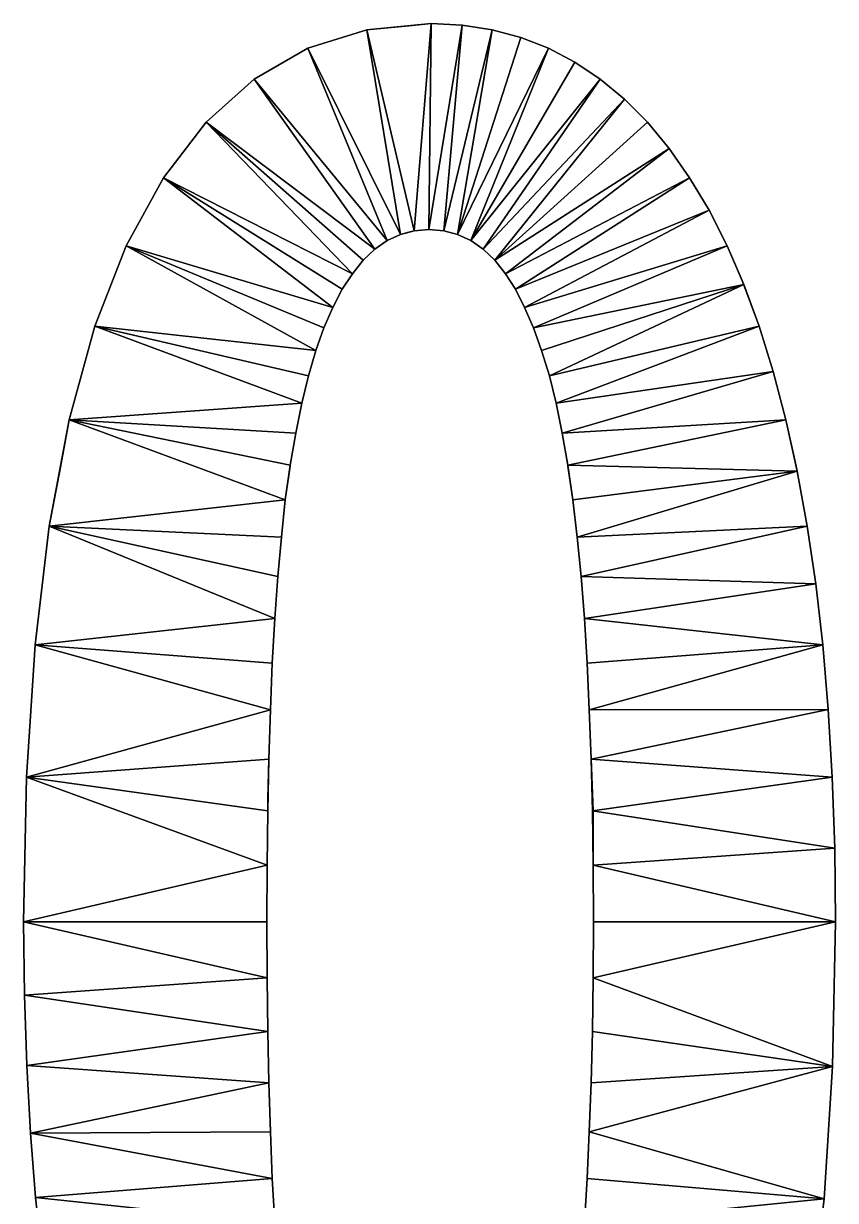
# Model space of a CAD drawing. Extents: x -29.1 to 29.1, y -25 to 25.
# Drawn here: x 13.15 to 15.65, y 4.908 to 8.531 of the extents above; entities that cross this region are included whole.
import ezdxf

# ---------------------------------------------------------------- set-up
doc = ezdxf.new("R2010")
doc.units = 0
doc.header["$MEASUREMENT"] = 0
doc.layers.add('ConstrLine', color=7, linetype='Continuous')
doc.layers.add('ObjLayer', color=2, linetype='Continuous')

msp = doc.modelspace()

# ---------------------------------------------------------------- linework, layer by layer
at = {"layer": 'ConstrLine'}
for p, q in [((14.405, 8.531, 4), (14.207, 8.512, 4)), ((14.501, 8.526, 4), (14.405, 8.531, 4)), ((14.593, 8.512, 4), (14.501, 8.526, 4)), ((14.207, 8.512, 4), (14.025, 8.455, 4)), ((14.681, 8.488, 4), (14.593, 8.512, 4)), ((14.766, 8.455, 4), (14.681, 8.488, 4)), ((14.025, 8.455, 4), (13.86, 8.36, 4)), ((14.847, 8.412, 4), (14.766, 8.455, 4)), ((14.925, 8.36, 4), (14.847, 8.412, 4)), ((13.86, 8.36, 4), (13.712, 8.227, 4)), ((15, 8.298, 4), (14.925, 8.36, 4)), ((15.071, 8.227, 4), (15, 8.298, 4)), ((13.712, 8.227, 4), (13.581, 8.056, 4)), ((15.138, 8.146, 4), (15.071, 8.227, 4)), ((15.201, 8.056, 4), (15.138, 8.146, 4)), ((13.581, 8.056, 4), (13.466, 7.847, 4)), ((15.261, 7.956, 4), (15.201, 8.056, 4)), ((15.317, 7.847, 4), (15.261, 7.956, 4)), ((14.232, 7.836, 4), (14.27, 7.863, 4)), ((14.27, 7.863, 4), (14.311, 7.882, 4)), ((14.311, 7.882, 4), (14.353, 7.893, 4)), ((14.353, 7.893, 4), (14.398, 7.897, 4)), ((14.398, 7.897, 4), (14.444, 7.893, 4)), ((14.444, 7.893, 4), (14.486, 7.882, 4)), ((14.486, 7.882, 4), (14.527, 7.863, 4)), ((14.527, 7.863, 4), (14.565, 7.836, 4)), ((13.466, 7.847, 4), (13.37, 7.599, 4)), ((14.196, 7.803, 4), (14.232, 7.836, 4)), ((14.565, 7.836, 4), (14.601, 7.803, 4)), ((15.364, 7.7373, 4), (15.317, 7.847, 4)), ((14.163, 7.761, 4), (14.196, 7.803, 4)), ((14.601, 7.803, 4), (14.634, 7.761, 4)), ((14.131, 7.713, 4), (14.163, 7.761, 4)), ((14.634, 7.761, 4), (14.665, 7.713, 4)), ((15.415, 7.599, 4), (15.364, 7.7373, 4)), ((14.102, 7.657, 4), (14.131, 7.713, 4)), ((14.665, 7.713, 4), (14.693, 7.657, 4)), ((14.075, 7.594, 4), (14.102, 7.657, 4)), ((14.693, 7.657, 4), (14.72, 7.594, 4)), ((13.37, 7.599, 4), (13.291, 7.311, 4)), ((14.05, 7.524, 4), (14.075, 7.594, 4)), ((14.72, 7.594, 4), (14.745, 7.524, 4)), ((15.458, 7.46, 4), (15.415, 7.599, 4)), ((14.027, 7.446, 4), (14.05, 7.524, 4)), ((14.745, 7.524, 4), (14.769, 7.446, 4)), ((14.007, 7.362, 4), (14.027, 7.446, 4)), ((14.769, 7.446, 4), (14.79, 7.362, 4)), ((15.497, 7.311, 4), (15.458, 7.46, 4)), ((13.988, 7.27, 4), (14.007, 7.362, 4)), ((14.79, 7.362, 4), (14.809, 7.27, 4)), ((13.291, 7.311, 4), (13.229, 6.984, 4)), ((15.532, 7.153, 4), (15.497, 7.311, 4)), ((13.971, 7.171, 4), (13.988, 7.27, 4)), ((14.809, 7.27, 4), (14.826, 7.171, 4)), ((13.956, 7.065, 4), (13.971, 7.171, 4)), ((14.826, 7.171, 4), (14.841, 7.065, 4)), ((15.563, 6.984, 4), (15.532, 7.153, 4)), ((13.944, 6.95, 4), (13.956, 7.065, 4)), ((14.841, 7.065, 4), (14.855, 6.95, 4)), ((13.229, 6.984, 4), (13.186, 6.618, 4)), ((15.59, 6.806, 4), (15.563, 6.984, 4)), ((13.933, 6.829, 4), (13.944, 6.95, 4)), ((14.855, 6.95, 4), (14.867, 6.829, 4)), ((13.924, 6.699, 4), (13.933, 6.829, 4)), ((14.867, 6.829, 4), (14.877, 6.699, 4)), ((15.611, 6.618, 4), (15.59, 6.806, 4)), ((13.916, 6.562, 4), (13.924, 6.699, 4)), ((14.877, 6.699, 4), (14.885, 6.562, 4)), ((13.186, 6.618, 4), (13.159, 6.211, 4)), ((15.628, 6.419, 4), (15.611, 6.618, 4)), ((13.91, 6.418, 4), (13.916, 6.562, 4)), ((14.885, 6.562, 4), (14.892, 6.418, 4)), ((13.905, 6.266, 4), (13.91, 6.418, 4)), ((14.892, 6.418, 4), (14.898, 6.266, 4)), ((15.64, 6.211, 4), (15.628, 6.419, 4)), ((13.902, 6.107, 4), (13.905, 6.266, 4)), ((14.898, 6.266, 4), (14.9043, 6.1073, 5)), ((13.159, 6.211, 4), (13.15, 5.766, 4)), ((15.648, 5.993, 4), (15.64, 6.211, 4)), ((13.9, 5.94, 4), (13.902, 6.107, 4)), ((14.9043, 6.1073, 5), (14.904, 5.94, 4)), ((15.65, 5.766, 4), (15.648, 5.993, 4)), ((13.899, 5.766, 4), (13.9, 5.94, 4)), ((14.904, 5.94, 4), (14.905, 5.766, 4)), ((13.15, 5.766, 4), (13.153, 5.54, 4)), ((13.9, 5.593, 4), (13.899, 5.766, 4)), ((14.905, 5.766, 4), (14.904, 5.593, 4)), ((15.641, 5.32, 4), (15.65, 5.766, 4)), ((13.902, 5.428, 4), (13.9, 5.593, 4)), ((14.904, 5.593, 4), (14.902, 5.428, 4)), ((13.153, 5.54, 4), (13.16, 5.323, 4)), ((13.905, 5.27, 4), (13.902, 5.428, 4)), ((14.902, 5.428, 4), (14.898, 5.27, 4)), ((13.16, 5.323, 4), (13.171, 5.115, 4)), ((15.615, 4.913, 4), (15.641, 5.32, 4)), ((13.91, 5.119, 4), (13.905, 5.27, 4)), ((14.898, 5.27, 4), (14.892, 5.119, 4)), ((13.171, 5.115, 4), (13.187, 4.917, 4)), ((13.916, 4.976, 4), (13.91, 5.119, 4)), ((14.892, 5.119, 4), (14.885, 4.976, 4)), ((13.924, 4.839, 4), (13.916, 4.976, 4)), ((14.885, 4.976, 4), (14.877, 4.839, 4)), ((13.187, 4.917, 4), (13.208, 4.727, 4)), ((15.57, 4.547, 4), (15.615, 4.913, 4))]:
    msp.add_line(p, q, dxfattribs=at)
for points in [[(14.405, 8.531, 5), (14.207, 8.512, 5), (14.353, 7.893, 5)], [(14.207, 8.512, 5), (14.405, 8.531, 5), (14.336, 8.5244, 4)], [(14.207, 8.512, 4), (14.207, 8.512, 5), (14.336, 8.5244, 4)], [(14.405, 8.531, 4), (14.336, 8.5244, 4), (14.405, 8.531, 5)], [(14.353, 7.893, 5), (14.398, 7.897, 5), (14.405, 8.531, 5)], [(14.501, 8.526, 5), (14.405, 8.531, 5), (14.398, 7.897, 5)], [(14.398, 7.897, 5), (14.444, 7.893, 5), (14.501, 8.526, 5)], [(14.405, 8.531, 4), (14.405, 8.531, 5), (14.501, 8.526, 5)], [(14.405, 8.531, 4), (14.501, 8.526, 5), (14.501, 8.526, 4)], [(14.501, 8.526, 5), (14.444, 7.893, 5), (14.593, 8.512, 5)], [(14.501, 8.526, 4), (14.501, 8.526, 5), (14.593, 8.512, 5)], [(14.501, 8.526, 4), (14.593, 8.512, 5), (14.593, 8.512, 4)], [(14.207, 8.512, 5), (14.025, 8.455, 5), (14.311, 7.882, 5)], [(14.025, 8.455, 4), (14.025, 8.455, 5), (14.207, 8.512, 5)], [(14.025, 8.455, 4), (14.207, 8.512, 5), (14.207, 8.512, 4)], [(14.311, 7.882, 5), (14.353, 7.893, 5), (14.207, 8.512, 5)], [(14.444, 7.893, 5), (14.486, 7.882, 5), (14.593, 8.512, 5)], [(14.681, 8.488, 5), (14.593, 8.512, 5), (14.486, 7.882, 5)], [(14.766, 8.455, 5), (14.681, 8.488, 5), (14.486, 7.882, 5)], [(14.593, 8.512, 4), (14.593, 8.512, 5), (14.681, 8.488, 5)], [(14.593, 8.512, 4), (14.681, 8.488, 5), (14.681, 8.488, 4)], [(14.681, 8.488, 4), (14.681, 8.488, 5), (14.766, 8.455, 5)], [(14.681, 8.488, 4), (14.766, 8.455, 5), (14.766, 8.455, 4)], [(14.025, 8.455, 5), (13.86, 8.36, 5), (14.27, 7.863, 5)], [(13.86, 8.36, 4), (13.86, 8.36, 5), (14.025, 8.455, 5)], [(13.86, 8.36, 4), (14.025, 8.455, 5), (14.025, 8.455, 4)], [(14.27, 7.863, 5), (14.311, 7.882, 5), (14.025, 8.455, 5)], [(14.486, 7.882, 5), (14.527, 7.863, 5), (14.766, 8.455, 5)], [(14.847, 8.412, 5), (14.766, 8.455, 5), (14.527, 7.863, 5)], [(14.766, 8.455, 4), (14.766, 8.455, 5), (14.847, 8.412, 5)], [(14.766, 8.455, 4), (14.847, 8.412, 5), (14.847, 8.412, 4)], [(14.925, 8.36, 5), (14.847, 8.412, 5), (14.527, 7.863, 5)], [(14.847, 8.412, 4), (14.847, 8.412, 5), (14.925, 8.36, 5)], [(14.847, 8.412, 4), (14.925, 8.36, 5), (14.925, 8.36, 4)], [(13.86, 8.36, 5), (13.712, 8.227, 5), (14.232, 7.836, 5)], [(13.712, 8.227, 4), (13.712, 8.227, 5), (13.86, 8.36, 5)], [(13.712, 8.227, 4), (13.86, 8.36, 5), (13.86, 8.36, 4)], [(14.232, 7.836, 5), (14.27, 7.863, 5), (13.86, 8.36, 5)], [(14.527, 7.863, 5), (14.565, 7.836, 5), (14.925, 8.36, 5)], [(15, 8.298, 5), (14.925, 8.36, 5), (14.565, 7.836, 5)], [(14.925, 8.36, 4), (14.925, 8.36, 5), (15, 8.298, 5)], [(14.925, 8.36, 4), (15, 8.298, 5), (15, 8.298, 4)], [(14.565, 7.836, 5), (14.601, 7.803, 5), (15, 8.298, 5)], [(15.071, 8.227, 5), (15, 8.298, 5), (14.601, 7.803, 5)], [(15, 8.298, 4), (15, 8.298, 5), (15.071, 8.227, 5)], [(15, 8.298, 4), (15.071, 8.227, 5), (15.071, 8.227, 4)], [(13.712, 8.227, 5), (13.581, 8.056, 5), (14.163, 7.761, 5)], [(13.712, 8.227, 4), (13.581, 8.056, 4), (13.712, 8.227, 5)], [(13.581, 8.056, 4), (13.581, 8.056, 5), (13.712, 8.227, 5)], [(14.196, 7.803, 5), (14.232, 7.836, 5), (13.712, 8.227, 5)], [(14.163, 7.761, 5), (14.196, 7.803, 5), (13.712, 8.227, 5)], [(15.071, 8.227, 5), (14.601, 7.803, 5), (15.138, 8.146, 5)], [(15.071, 8.227, 4), (15.071, 8.227, 5), (15.0999, 8.192, 4)], [(15.071, 8.227, 5), (15.138, 8.146, 5), (15.0999, 8.192, 4)], [(15.138, 8.146, 4), (15.0999, 8.192, 4), (15.138, 8.146, 5)], [(14.634, 7.761, 5), (15.138, 8.146, 5), (14.601, 7.803, 5)], [(15.201, 8.056, 5), (15.138, 8.146, 5), (14.634, 7.761, 5)], [(15.138, 8.146, 4), (15.138, 8.146, 5), (15.201, 8.056, 5)], [(15.138, 8.146, 4), (15.201, 8.056, 5), (15.201, 8.056, 4)], [(13.581, 8.056, 5), (13.466, 7.847, 5), (14.102, 7.657, 5)], [(13.581, 8.056, 4), (13.466, 7.847, 4), (13.466, 7.847, 5)], [(13.581, 8.056, 4), (13.466, 7.847, 5), (13.581, 8.056, 5)], [(14.102, 7.657, 5), (14.131, 7.713, 5), (13.581, 8.056, 5)], [(14.131, 7.713, 5), (14.163, 7.761, 5), (13.581, 8.056, 5)], [(14.634, 7.761, 5), (14.665, 7.713, 5), (15.201, 8.056, 5)], [(15.261, 7.956, 5), (15.201, 8.056, 5), (14.665, 7.713, 5)], [(15.201, 8.056, 4), (15.201, 8.056, 5), (15.261, 7.956, 5)], [(15.201, 8.056, 4), (15.261, 7.956, 5), (15.261, 7.956, 4)], [(14.665, 7.713, 5), (14.693, 7.657, 5), (15.261, 7.956, 5)], [(15.317, 7.847, 5), (15.261, 7.956, 5), (14.693, 7.657, 5)], [(15.261, 7.956, 4), (15.261, 7.956, 5), (15.317, 7.847, 5)], [(15.261, 7.956, 4), (15.317, 7.847, 5), (15.317, 7.847, 4)], [(14.232, 7.836, 4), (14.27, 7.863, 4), (14.27, 7.863, 5)], [(14.232, 7.836, 4), (14.27, 7.863, 5), (14.232, 7.836, 5)], [(14.27, 7.863, 4), (14.311, 7.882, 4), (14.311, 7.882, 5)], [(14.27, 7.863, 4), (14.311, 7.882, 5), (14.27, 7.863, 5)], [(14.336, 7.8885, 4), (14.353, 7.893, 5), (14.311, 7.882, 5)], [(14.311, 7.882, 4), (14.336, 7.8885, 4), (14.311, 7.882, 5)], [(14.336, 7.8885, 4), (14.353, 7.893, 4), (14.353, 7.893, 5)], [(14.353, 7.893, 4), (14.398, 7.897, 4), (14.398, 7.897, 5)], [(14.353, 7.893, 4), (14.398, 7.897, 5), (14.353, 7.893, 5)], [(14.398, 7.897, 4), (14.444, 7.893, 4), (14.444, 7.893, 5)], [(14.398, 7.897, 4), (14.444, 7.893, 5), (14.398, 7.897, 5)], [(14.444, 7.893, 4), (14.486, 7.882, 4), (14.486, 7.882, 5)], [(14.444, 7.893, 4), (14.486, 7.882, 5), (14.444, 7.893, 5)], [(14.486, 7.882, 4), (14.527, 7.863, 4), (14.527, 7.863, 5)], [(14.486, 7.882, 4), (14.527, 7.863, 5), (14.486, 7.882, 5)], [(14.527, 7.863, 4), (14.565, 7.836, 4), (14.565, 7.836, 5)], [(14.527, 7.863, 4), (14.565, 7.836, 5), (14.527, 7.863, 5)], [(13.466, 7.847, 5), (13.37, 7.599, 5), (14.05, 7.524, 5)], [(13.466, 7.847, 4), (13.37, 7.599, 4), (13.37, 7.599, 5)], [(13.466, 7.847, 4), (13.37, 7.599, 5), (13.466, 7.847, 5)], [(14.05, 7.524, 5), (14.075, 7.594, 5), (13.466, 7.847, 5)], [(14.075, 7.594, 5), (14.102, 7.657, 5), (13.466, 7.847, 5)], [(14.196, 7.803, 4), (14.232, 7.836, 4), (14.232, 7.836, 5)], [(14.196, 7.803, 4), (14.232, 7.836, 5), (14.196, 7.803, 5)], [(14.565, 7.836, 4), (14.601, 7.803, 4), (14.601, 7.803, 5)], [(14.565, 7.836, 4), (14.601, 7.803, 5), (14.565, 7.836, 5)], [(14.693, 7.657, 5), (14.72, 7.594, 5), (15.317, 7.847, 5)], [(15.368, 7.728, 5), (15.317, 7.847, 5), (14.72, 7.594, 5)], [(15.317, 7.847, 4), (15.317, 7.847, 5), (15.36, 7.7467, 4)], [(15.317, 7.847, 5), (15.368, 7.728, 5), (15.36, 7.7467, 4)], [(14.196, 7.803, 4), (14.196, 7.803, 5), (14.163, 7.761, 5)], [(14.196, 7.803, 4), (14.163, 7.761, 5), (14.163, 7.761, 4)], [(14.601, 7.803, 4), (14.634, 7.761, 4), (14.634, 7.761, 5)], [(14.601, 7.803, 4), (14.634, 7.761, 5), (14.601, 7.803, 5)], [(14.163, 7.761, 4), (14.163, 7.761, 5), (14.131, 7.713, 5)], [(14.163, 7.761, 4), (14.131, 7.713, 5), (14.131, 7.713, 4)], [(14.634, 7.761, 4), (14.665, 7.713, 4), (14.665, 7.713, 5)], [(14.634, 7.761, 4), (14.665, 7.713, 5), (14.634, 7.761, 5)], [(14.72, 7.594, 5), (14.745, 7.524, 5), (15.368, 7.728, 5)], [(14.745, 7.524, 5), (14.769, 7.446, 5), (15.368, 7.728, 5)], [(15.415, 7.599, 5), (15.368, 7.728, 5), (14.769, 7.446, 5)], [(15.368, 7.728, 4), (15.36, 7.7467, 4), (15.368, 7.728, 5)], [(15.368, 7.728, 4), (15.368, 7.728, 5), (15.415, 7.599, 5)], [(15.368, 7.728, 4), (15.415, 7.599, 5), (15.415, 7.599, 4)], [(14.131, 7.713, 4), (14.131, 7.713, 5), (14.102, 7.657, 5)], [(14.131, 7.713, 4), (14.102, 7.657, 5), (14.102, 7.657, 4)], [(14.665, 7.713, 4), (14.6815, 7.68, 4), (14.665, 7.713, 5)], [(14.6815, 7.68, 4), (14.693, 7.657, 5), (14.665, 7.713, 5)], [(14.102, 7.657, 4), (14.102, 7.657, 5), (14.075, 7.594, 5)], [(14.102, 7.657, 4), (14.075, 7.594, 5), (14.075, 7.594, 4)], [(14.6815, 7.68, 4), (14.693, 7.657, 4), (14.693, 7.657, 5)], [(14.693, 7.657, 4), (14.72, 7.594, 4), (14.72, 7.594, 5)], [(14.693, 7.657, 4), (14.72, 7.594, 5), (14.693, 7.657, 5)], [(13.37, 7.599, 5), (13.291, 7.311, 5), (14.007, 7.362, 5)], [(13.37, 7.599, 4), (13.291, 7.311, 4), (13.291, 7.311, 5)], [(13.37, 7.599, 4), (13.291, 7.311, 5), (13.37, 7.599, 5)], [(14.027, 7.446, 5), (14.05, 7.524, 5), (13.37, 7.599, 5)], [(14.007, 7.362, 5), (14.027, 7.446, 5), (13.37, 7.599, 5)], [(14.075, 7.594, 4), (14.075, 7.594, 5), (14.05, 7.524, 5)], [(14.075, 7.594, 4), (14.05, 7.524, 5), (14.05, 7.524, 4)], [(14.72, 7.594, 4), (14.745, 7.524, 4), (14.745, 7.524, 5)], [(14.72, 7.594, 4), (14.745, 7.524, 5), (14.72, 7.594, 5)], [(14.769, 7.446, 5), (14.79, 7.362, 5), (15.415, 7.599, 5)], [(15.458, 7.46, 5), (15.415, 7.599, 5), (14.79, 7.362, 5)], [(15.415, 7.599, 4), (15.415, 7.599, 5), (15.458, 7.46, 5)], [(15.415, 7.599, 4), (15.458, 7.46, 5), (15.458, 7.46, 4)], [(14.05, 7.524, 4), (14.05, 7.524, 5), (14.027, 7.446, 5)], [(14.05, 7.524, 4), (14.027, 7.446, 5), (14.027, 7.446, 4)], [(14.745, 7.524, 4), (14.769, 7.446, 4), (14.769, 7.446, 5)], [(14.745, 7.524, 4), (14.769, 7.446, 5), (14.745, 7.524, 5)], [(14.027, 7.446, 4), (14.027, 7.446, 5), (14.007, 7.362, 5)], [(14.027, 7.446, 4), (14.007, 7.362, 5), (14.007, 7.362, 4)], [(14.769, 7.446, 4), (14.79, 7.362, 4), (14.79, 7.362, 5)], [(14.769, 7.446, 4), (14.79, 7.362, 5), (14.769, 7.446, 5)], [(14.79, 7.362, 5), (14.809, 7.27, 5), (15.458, 7.46, 5)], [(15.497, 7.311, 5), (15.458, 7.46, 5), (14.809, 7.27, 5)], [(15.458, 7.46, 4), (15.458, 7.46, 5), (15.497, 7.311, 5)], [(15.458, 7.46, 4), (15.497, 7.311, 5), (15.497, 7.311, 4)], [(13.988, 7.27, 5), (14.007, 7.362, 5), (13.291, 7.311, 5)], [(14.007, 7.362, 4), (14.007, 7.362, 5), (13.988, 7.27, 5)], [(14.007, 7.362, 4), (13.988, 7.27, 5), (13.988, 7.27, 4)], [(14.79, 7.362, 4), (14.809, 7.27, 4), (14.809, 7.27, 5)], [(14.79, 7.362, 4), (14.809, 7.27, 5), (14.79, 7.362, 5)], [(13.291, 7.311, 5), (13.229, 6.984, 5), (13.956, 7.065, 5)], [(13.229, 6.984, 5), (13.291, 7.311, 5), (13.2634, 7.1656, 4)], [(13.2639, 7.168, 4), (13.2634, 7.1656, 4), (13.291, 7.311, 5)], [(13.291, 7.311, 4), (13.2639, 7.168, 4), (13.291, 7.311, 5)], [(13.956, 7.065, 5), (13.971, 7.171, 5), (13.291, 7.311, 5)], [(13.971, 7.171, 5), (13.988, 7.27, 5), (13.291, 7.311, 5)], [(14.826, 7.171, 5), (15.497, 7.311, 5), (14.809, 7.27, 5)], [(15.497, 7.311, 5), (14.826, 7.171, 5), (15.532, 7.153, 5)], [(15.497, 7.311, 4), (15.497, 7.311, 5), (15.5287, 7.168, 4)], [(15.497, 7.311, 5), (15.532, 7.153, 5), (15.5287, 7.168, 4)], [(13.988, 7.27, 4), (13.988, 7.27, 5), (13.971, 7.171, 5)], [(13.988, 7.27, 4), (13.971, 7.171, 5), (13.971, 7.171, 4)], [(14.809, 7.27, 4), (14.826, 7.171, 4), (14.826, 7.171, 5)], [(14.809, 7.27, 4), (14.826, 7.171, 5), (14.809, 7.27, 5)], [(13.2634, 7.1656, 4), (13.23, 6.9893, 4), (13.229, 6.984, 5)], [(13.971, 7.171, 5), (13.956, 7.065, 5), (13.9706, 7.168, 4)], [(13.956, 7.065, 4), (13.9706, 7.168, 4), (13.956, 7.065, 5)], [(13.971, 7.171, 4), (13.971, 7.171, 5), (13.9706, 7.168, 4)], [(14.841, 7.065, 5), (15.532, 7.153, 5), (14.826, 7.171, 5)], [(14.826, 7.171, 4), (14.8264, 7.168, 4), (14.826, 7.171, 5)], [(14.8264, 7.168, 4), (14.841, 7.065, 5), (14.826, 7.171, 5)], [(14.8264, 7.168, 4), (14.841, 7.065, 4), (14.841, 7.065, 5)], [(14.855, 6.95, 5), (15.532, 7.153, 5), (14.841, 7.065, 5)], [(15.532, 7.153, 5), (14.855, 6.95, 5), (15.563, 6.984, 5)], [(15.532, 7.153, 4), (15.5287, 7.168, 4), (15.532, 7.153, 5)], [(15.532, 7.153, 4), (15.532, 7.153, 5), (15.563, 6.984, 5)], [(15.532, 7.153, 4), (15.563, 6.984, 5), (15.563, 6.984, 4)], [(13.944, 6.95, 5), (13.956, 7.065, 5), (13.229, 6.984, 5)], [(13.956, 7.065, 4), (13.956, 7.065, 5), (13.944, 6.95, 5)], [(13.956, 7.065, 4), (13.944, 6.95, 5), (13.944, 6.95, 4)], [(14.841, 7.065, 4), (14.855, 6.95, 4), (14.855, 6.95, 5)], [(14.841, 7.065, 4), (14.855, 6.95, 5), (14.841, 7.065, 5)], [(13.229, 6.984, 5), (13.186, 6.618, 5), (13.924, 6.699, 5)], [(13.186, 6.618, 5), (13.229, 6.984, 5), (13.186, 6.618, 4)], [(13.229, 6.984, 4), (13.186, 6.618, 4), (13.229, 6.984, 5)], [(13.23, 6.9893, 4), (13.229, 6.984, 4), (13.229, 6.984, 5)], [(13.933, 6.829, 5), (13.944, 6.95, 5), (13.229, 6.984, 5)], [(13.924, 6.699, 5), (13.933, 6.829, 5), (13.229, 6.984, 5)], [(14.867, 6.829, 5), (15.563, 6.984, 5), (14.855, 6.95, 5)], [(15.563, 6.984, 5), (14.867, 6.829, 5), (15.59, 6.806, 5)], [(15.563, 6.984, 4), (15.563, 6.984, 5), (15.59, 6.806, 5)], [(15.563, 6.984, 4), (15.59, 6.806, 5), (15.59, 6.806, 4)], [(13.944, 6.95, 4), (13.944, 6.95, 5), (13.933, 6.829, 5)], [(13.944, 6.95, 4), (13.933, 6.829, 5), (13.933, 6.829, 4)], [(14.855, 6.95, 4), (14.867, 6.829, 4), (14.867, 6.829, 5)], [(14.855, 6.95, 4), (14.867, 6.829, 5), (14.855, 6.95, 5)], [(13.933, 6.829, 4), (13.933, 6.829, 5), (13.924, 6.699, 5)], [(13.933, 6.829, 4), (13.924, 6.699, 5), (13.924, 6.699, 4)], [(14.867, 6.829, 5), (14.877, 6.699, 5), (15.59, 6.806, 5)], [(14.867, 6.829, 4), (14.877, 6.699, 4), (14.877, 6.699, 5)], [(14.867, 6.829, 4), (14.877, 6.699, 5), (14.867, 6.829, 5)], [(15.611, 6.618, 5), (15.59, 6.806, 5), (14.877, 6.699, 5)], [(15.59, 6.806, 4), (15.59, 6.806, 5), (15.611, 6.618, 5)], [(15.59, 6.806, 4), (15.611, 6.618, 5), (15.611, 6.618, 4)], [(13.916, 6.562, 5), (13.924, 6.699, 5), (13.186, 6.618, 5)], [(13.924, 6.699, 4), (13.924, 6.699, 5), (13.916, 6.562, 5)], [(13.924, 6.699, 4), (13.916, 6.562, 5), (13.916, 6.562, 4)], [(14.877, 6.699, 5), (14.885, 6.562, 5), (15.611, 6.618, 5)], [(14.877, 6.699, 4), (14.885, 6.562, 4), (14.885, 6.562, 5)], [(14.877, 6.699, 4), (14.885, 6.562, 5), (14.877, 6.699, 5)], [(13.186, 6.618, 5), (13.159, 6.211, 5), (13.91, 6.418, 5)], [(13.186, 6.618, 4), (13.159, 6.211, 4), (13.159, 6.211, 5)], [(13.186, 6.618, 4), (13.159, 6.211, 5), (13.186, 6.618, 5)], [(13.91, 6.418, 5), (13.916, 6.562, 5), (13.186, 6.618, 5)], [(14.885, 6.562, 5), (14.892, 6.418, 5), (15.611, 6.618, 5)], [(15.628, 6.419, 5), (15.611, 6.618, 5), (14.892, 6.418, 5)], [(15.611, 6.618, 4), (15.611, 6.618, 5), (15.628, 6.419, 5)], [(15.611, 6.618, 4), (15.628, 6.419, 5), (15.628, 6.419, 4)], [(13.916, 6.562, 4), (13.916, 6.562, 5), (13.91, 6.418, 5)], [(13.916, 6.562, 4), (13.91, 6.418, 5), (13.91, 6.418, 4)], [(14.885, 6.562, 4), (14.892, 6.418, 4), (14.892, 6.418, 5)], [(14.885, 6.562, 4), (14.892, 6.418, 5), (14.885, 6.562, 5)], [(13.905, 6.266, 5), (13.91, 6.418, 5), (13.159, 6.211, 5)], [(13.91, 6.418, 4), (13.91, 6.418, 5), (13.905, 6.266, 5)], [(13.91, 6.418, 4), (13.905, 6.266, 5), (13.905, 6.266, 4)], [(14.892, 6.418, 5), (14.898, 6.266, 5), (15.628, 6.419, 5)], [(14.892, 6.418, 4), (14.898, 6.266, 4), (14.898, 6.266, 5)], [(14.892, 6.418, 4), (14.898, 6.266, 5), (14.892, 6.418, 5)], [(15.64, 6.211, 5), (15.628, 6.419, 5), (14.898, 6.266, 5)], [(15.628, 6.419, 4), (15.628, 6.419, 5), (15.64, 6.211, 5)], [(15.628, 6.419, 4), (15.64, 6.211, 5), (15.64, 6.211, 4)], [(13.902, 6.107, 5), (13.905, 6.266, 5), (13.159, 6.211, 5)], [(13.902, 6.107, 5), (13.9027, 6.144, 4), (13.905, 6.266, 5)], [(13.905, 6.266, 4), (13.905, 6.266, 5), (13.9027, 6.144, 4)], [(14.898, 6.266, 5), (14.902, 6.107, 5), (15.64, 6.211, 5)], [(14.898, 6.266, 4), (14.9011, 6.144, 4), (14.898, 6.266, 5)], [(14.9011, 6.144, 4), (14.902, 6.107, 5), (14.898, 6.266, 5)], [(13.15, 5.766, 5), (13.9, 5.94, 5), (13.159, 6.211, 5)], [(13.15, 5.766, 5), (13.159, 6.211, 5), (13.159, 6.211, 4)], [(13.159, 6.211, 4), (13.15, 5.766, 4), (13.15, 5.766, 5)], [(13.902, 6.107, 5), (13.159, 6.211, 5), (13.9, 5.94, 5)], [(15.64, 6.211, 5), (14.902, 6.107, 5), (15.648, 5.993, 5)], [(15.648, 5.993, 4), (15.64, 6.211, 4), (15.648, 5.993, 5)], [(15.64, 6.211, 5), (15.648, 5.993, 5), (15.64, 6.211, 4)], [(13.902, 6.107, 5), (13.902, 6.107, 4), (13.9027, 6.144, 4)], [(14.9011, 6.144, 4), (14.902, 6.107, 4), (14.902, 6.107, 5)], [(13.902, 6.107, 4), (13.902, 6.107, 5), (13.9, 5.94, 5)], [(13.902, 6.107, 4), (13.9, 5.94, 5), (13.9, 5.94, 4)], [(14.904, 5.94, 5), (15.648, 5.993, 5), (14.902, 6.107, 5)], [(14.902, 6.107, 4), (14.904, 5.94, 4), (14.904, 5.94, 5)], [(14.902, 6.107, 4), (14.904, 5.94, 5), (14.902, 6.107, 5)], [(15.648, 5.993, 5), (14.904, 5.94, 5), (15.65, 5.766, 5)], [(15.648, 5.993, 5), (15.65, 5.766, 5), (15.65, 5.766, 4)], [(15.648, 5.993, 5), (15.65, 5.766, 4), (15.648, 5.993, 4)], [(13.15, 5.766, 5), (13.899, 5.766, 5), (13.9, 5.94, 5)], [(13.9, 5.94, 5), (13.899, 5.766, 5), (13.899, 5.766, 4)], [(13.9, 5.94, 5), (13.899, 5.766, 4), (13.9, 5.94, 4)], [(14.905, 5.766, 5), (15.65, 5.766, 5), (14.904, 5.94, 5)], [(14.904, 5.94, 4), (14.905, 5.766, 4), (14.905, 5.766, 5)], [(14.904, 5.94, 4), (14.905, 5.766, 5), (14.904, 5.94, 5)], [(13.15, 5.766, 5), (13.153, 5.54, 5), (13.9, 5.593, 5)], [(13.15, 5.766, 5), (13.9, 5.593, 5), (13.899, 5.766, 5)], [(13.15, 5.766, 4), (13.153, 5.54, 4), (13.153, 5.54, 5)], [(13.15, 5.766, 4), (13.153, 5.54, 5), (13.15, 5.766, 5)], [(13.899, 5.766, 4), (13.899, 5.766, 5), (13.9, 5.593, 5)], [(13.899, 5.766, 4), (13.9, 5.593, 5), (13.9, 5.593, 4)], [(14.904, 5.593, 5), (15.65, 5.766, 5), (14.905, 5.766, 5)], [(15.65, 5.766, 5), (14.904, 5.593, 5), (15.641, 5.32, 5)], [(14.905, 5.766, 4), (14.904, 5.593, 4), (14.904, 5.593, 5)], [(14.905, 5.766, 4), (14.904, 5.593, 5), (14.905, 5.766, 5)], [(15.65, 5.766, 4), (15.65, 5.766, 5), (15.641, 5.32, 5)], [(15.65, 5.766, 4), (15.641, 5.32, 5), (15.641, 5.32, 4)], [(13.902, 5.428, 5), (13.9, 5.593, 5), (13.153, 5.54, 5)], [(13.9, 5.593, 4), (13.9, 5.593, 5), (13.902, 5.428, 5)], [(13.9, 5.593, 4), (13.902, 5.428, 5), (13.902, 5.428, 4)], [(14.904, 5.593, 5), (14.902, 5.428, 5), (15.641, 5.32, 5)], [(14.904, 5.593, 4), (14.902, 5.428, 4), (14.902, 5.428, 5)], [(14.904, 5.593, 4), (14.902, 5.428, 5), (14.904, 5.593, 5)], [(13.153, 5.54, 5), (13.16, 5.323, 5), (13.902, 5.428, 5)], [(13.153, 5.54, 4), (13.16, 5.323, 4), (13.16, 5.323, 5)], [(13.153, 5.54, 4), (13.16, 5.323, 5), (13.153, 5.54, 5)], [(13.905, 5.27, 5), (13.902, 5.428, 5), (13.16, 5.323, 5)], [(13.902, 5.428, 4), (13.902, 5.428, 5), (13.905, 5.27, 5)], [(13.902, 5.428, 4), (13.905, 5.27, 5), (13.905, 5.27, 4)], [(14.902, 5.428, 5), (14.898, 5.27, 5), (15.641, 5.32, 5)], [(14.902, 5.428, 4), (14.898, 5.27, 4), (14.898, 5.27, 5)], [(14.902, 5.428, 4), (14.898, 5.27, 5), (14.902, 5.428, 5)], [(13.16, 5.323, 5), (13.171, 5.115, 5), (13.905, 5.27, 5)], [(13.16, 5.323, 4), (13.171, 5.115, 4), (13.171, 5.115, 5)], [(13.16, 5.323, 4), (13.171, 5.115, 5), (13.16, 5.323, 5)], [(14.898, 5.27, 5), (14.892, 5.119, 5), (15.641, 5.32, 5)], [(15.615, 4.913, 5), (15.641, 5.32, 5), (14.892, 5.119, 5)], [(15.641, 5.32, 4), (15.641, 5.32, 5), (15.615, 4.913, 4)], [(15.641, 5.32, 5), (15.615, 4.913, 5), (15.615, 4.913, 4)], [(13.91, 5.119, 5), (13.905, 5.27, 5), (13.171, 5.115, 5)], [(13.905, 5.27, 4), (13.905, 5.27, 5), (13.91, 5.12, 4)], [(13.905, 5.27, 5), (13.91, 5.119, 5), (13.91, 5.12, 4)], [(14.898, 5.27, 4), (14.892, 5.119, 4), (14.892, 5.119, 5)], [(14.898, 5.27, 4), (14.892, 5.119, 5), (14.898, 5.27, 5)], [(13.916, 4.976, 5), (13.91, 5.119, 5), (13.171, 5.115, 5)], [(13.171, 5.115, 5), (13.187, 4.917, 5), (13.916, 4.976, 5)], [(13.171, 5.115, 4), (13.187, 4.917, 4), (13.187, 4.917, 5)], [(13.171, 5.115, 4), (13.187, 4.917, 5), (13.171, 5.115, 5)], [(13.91, 5.119, 4), (13.91, 5.12, 4), (13.91, 5.119, 5)], [(13.91, 5.119, 4), (13.91, 5.119, 5), (13.916, 4.976, 5)], [(13.91, 5.119, 4), (13.916, 4.976, 5), (13.916, 4.976, 4)], [(14.892, 5.119, 5), (14.885, 4.976, 5), (15.615, 4.913, 5)], [(14.892, 5.119, 4), (14.885, 4.976, 4), (14.885, 4.976, 5)], [(14.892, 5.119, 4), (14.885, 4.976, 5), (14.892, 5.119, 5)], [(13.924, 4.839, 5), (13.916, 4.976, 5), (13.187, 4.917, 5)], [(13.916, 4.976, 4), (13.916, 4.976, 5), (13.924, 4.839, 5)], [(13.916, 4.976, 4), (13.924, 4.839, 5), (13.924, 4.839, 4)], [(14.885, 4.976, 5), (14.877, 4.839, 5), (15.615, 4.913, 5)], [(14.885, 4.976, 4), (14.877, 4.839, 4), (14.877, 4.839, 5)], [(14.885, 4.976, 4), (14.877, 4.839, 5), (14.885, 4.976, 5)], [(13.187, 4.917, 5), (13.208, 4.727, 5), (13.924, 4.839, 5)], [(13.187, 4.917, 4), (13.208, 4.727, 4), (13.208, 4.727, 5)], [(13.187, 4.917, 4), (13.208, 4.727, 5), (13.187, 4.917, 5)], [(15.57, 4.547, 5), (15.615, 4.913, 5), (14.877, 4.839, 5)], [(15.615, 4.913, 4), (15.615, 4.913, 5), (15.57, 4.547, 5)], [(15.615, 4.913, 4), (15.57, 4.547, 5), (15.57, 4.547, 4)]]:
    msp.add_3dface(points, dxfattribs=at)
at = {"layer": 'ObjLayer'}
for p, q in [((14.207, 8.512, 5), (14.405, 8.531, 5)), ((14.405, 8.531, 5), (14.501, 8.526, 5)), ((14.501, 8.526, 5), (14.593, 8.512, 5)), ((14.025, 8.455, 5), (14.207, 8.512, 5)), ((14.593, 8.512, 5), (14.681, 8.488, 5)), ((14.681, 8.488, 5), (14.766, 8.455, 5)), ((13.86, 8.36, 5), (14.025, 8.455, 5)), ((14.766, 8.455, 5), (14.847, 8.412, 5)), ((14.847, 8.412, 5), (14.925, 8.36, 5)), ((13.712, 8.227, 5), (13.86, 8.36, 5)), ((14.925, 8.36, 5), (15, 8.298, 5)), ((15, 8.298, 5), (15.071, 8.227, 5)), ((13.581, 8.056, 5), (13.712, 8.227, 5)), ((15.071, 8.227, 5), (15.138, 8.146, 5)), ((15.138, 8.146, 5), (15.201, 8.056, 5)), ((13.466, 7.847, 5), (13.581, 8.056, 5)), ((15.201, 8.056, 5), (15.261, 7.956, 5)), ((15.261, 7.956, 5), (15.317, 7.847, 5)), ((14.232, 7.836, 5), (14.27, 7.863, 5)), ((14.27, 7.863, 5), (14.311, 7.882, 5)), ((14.311, 7.882, 5), (14.353, 7.893, 5)), ((14.353, 7.893, 5), (14.398, 7.897, 5)), ((14.398, 7.897, 5), (14.444, 7.893, 5)), ((14.444, 7.893, 5), (14.486, 7.882, 5)), ((14.486, 7.882, 5), (14.527, 7.863, 5)), ((14.527, 7.863, 5), (14.565, 7.836, 5)), ((13.37, 7.599, 5), (13.466, 7.847, 5)), ((14.196, 7.803, 5), (14.232, 7.836, 5)), ((14.565, 7.836, 5), (14.601, 7.803, 5)), ((15.317, 7.847, 5), (15.368, 7.728, 5)), ((14.163, 7.761, 5), (14.196, 7.803, 5)), ((14.601, 7.803, 5), (14.634, 7.761, 5)), ((14.131, 7.713, 5), (14.163, 7.761, 5)), ((14.634, 7.761, 5), (14.665, 7.713, 5)), ((15.368, 7.728, 5), (15.415, 7.599, 5)), ((14.102, 7.657, 5), (14.131, 7.713, 5)), ((14.665, 7.713, 5), (14.693, 7.657, 5)), ((14.075, 7.594, 5), (14.102, 7.657, 5)), ((14.693, 7.657, 5), (14.72, 7.594, 5)), ((13.291, 7.311, 5), (13.37, 7.599, 5)), ((14.05, 7.524, 5), (14.075, 7.594, 5)), ((14.72, 7.594, 5), (14.745, 7.524, 5)), ((15.415, 7.599, 5), (15.458, 7.46, 5)), ((14.027, 7.446, 5), (14.05, 7.524, 5)), ((14.745, 7.524, 5), (14.769, 7.446, 5)), ((14.007, 7.362, 5), (14.027, 7.446, 5)), ((14.769, 7.446, 5), (14.79, 7.362, 5)), ((15.458, 7.46, 5), (15.497, 7.311, 5)), ((13.988, 7.27, 5), (14.007, 7.362, 5)), ((14.79, 7.362, 5), (14.809, 7.27, 5)), ((13.229, 6.984, 5), (13.291, 7.311, 5)), ((15.497, 7.311, 5), (15.532, 7.153, 5)), ((13.971, 7.171, 5), (13.988, 7.27, 5)), ((14.809, 7.27, 5), (14.826, 7.171, 5)), ((13.956, 7.065, 5), (13.971, 7.171, 5)), ((14.826, 7.171, 5), (14.841, 7.065, 5)), ((15.532, 7.153, 5), (15.563, 6.984, 5)), ((13.944, 6.95, 5), (13.956, 7.065, 5)), ((14.841, 7.065, 5), (14.855, 6.95, 5)), ((13.186, 6.618, 5), (13.229, 6.984, 5)), ((15.563, 6.984, 5), (15.59, 6.806, 5)), ((13.933, 6.829, 5), (13.944, 6.95, 5)), ((14.855, 6.95, 5), (14.867, 6.829, 5)), ((13.924, 6.699, 5), (13.933, 6.829, 5)), ((14.867, 6.829, 5), (14.877, 6.699, 5)), ((15.59, 6.806, 5), (15.611, 6.618, 5)), ((13.916, 6.562, 5), (13.924, 6.699, 5)), ((14.877, 6.699, 5), (14.885, 6.562, 5)), ((13.159, 6.211, 5), (13.186, 6.618, 5)), ((15.611, 6.618, 5), (15.628, 6.419, 5)), ((13.91, 6.418, 5), (13.916, 6.562, 5)), ((14.885, 6.562, 5), (14.892, 6.418, 5)), ((13.905, 6.266, 5), (13.91, 6.418, 5)), ((14.892, 6.418, 5), (14.898, 6.266, 5)), ((15.628, 6.419, 5), (15.64, 6.211, 5)), ((13.902, 6.107, 5), (13.905, 6.266, 5)), ((14.898, 6.266, 5), (14.902, 6.107, 5)), ((13.15, 5.766, 5), (13.159, 6.211, 5)), ((15.64, 6.211, 5), (15.648, 5.993, 5)), ((13.9, 5.94, 5), (13.902, 6.107, 5)), ((14.902, 6.107, 5), (14.904, 5.94, 5)), ((15.648, 5.993, 5), (15.65, 5.766, 5)), ((13.899, 5.766, 5), (13.9, 5.94, 5)), ((14.904, 5.94, 5), (14.905, 5.766, 5)), ((13.153, 5.54, 5), (13.15, 5.766, 5)), ((13.9, 5.593, 5), (13.899, 5.766, 5)), ((14.905, 5.766, 5), (14.904, 5.593, 5)), ((15.65, 5.766, 5), (15.641, 5.32, 5)), ((13.902, 5.428, 5), (13.9, 5.593, 5)), ((14.904, 5.593, 5), (14.902, 5.428, 5)), ((13.16, 5.323, 5), (13.153, 5.54, 5)), ((13.905, 5.27, 5), (13.902, 5.428, 5)), ((14.902, 5.428, 5), (14.898, 5.27, 5)), ((13.171, 5.115, 5), (13.16, 5.323, 5)), ((15.641, 5.32, 5), (15.615, 4.913, 5)), ((13.91, 5.119, 5), (13.905, 5.27, 5)), ((14.898, 5.27, 5), (14.892, 5.119, 5)), ((13.187, 4.917, 5), (13.171, 5.115, 5)), ((13.916, 4.976, 5), (13.91, 5.119, 5)), ((14.892, 5.119, 5), (14.885, 4.976, 5)), ((13.924, 4.839, 5), (13.916, 4.976, 5)), ((14.885, 4.976, 5), (14.877, 4.839, 5)), ((13.208, 4.727, 5), (13.187, 4.917, 5)), ((15.615, 4.913, 5), (15.57, 4.547, 5))]:
    msp.add_line(p, q, dxfattribs=at)

doc.saveas('drawing.dxf')
